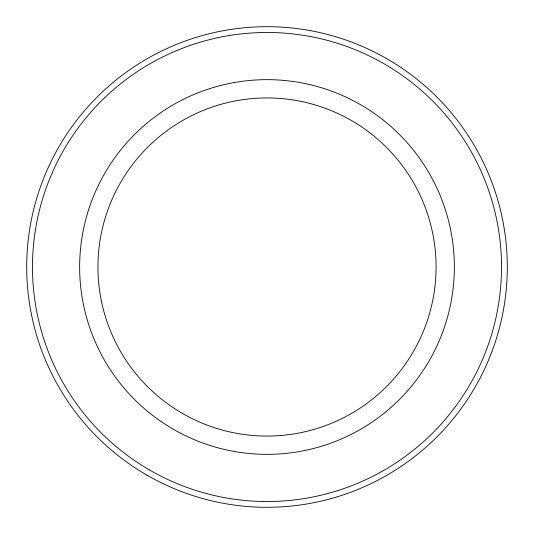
<?xml version="1.0" encoding="UTF-8"?>
<svg xmlns="http://www.w3.org/2000/svg" width="534" height="534" viewBox="0 0 534 534"><rect width="100%" height="100%" fill="white"/><g stroke="black" fill="none" stroke-linecap="round" stroke-linejoin="round"><path stroke-width="0.8" d="M146.85 475.106A240.3 240.3 0 0 0 507.3 267A240.3 240.3 0 0 0 146.85 58.894A240.3 240.3 0 0 0 146.85 475.106M149.74 470.1A234.519 234.519 0 0 0 501.519 267A234.519 234.519 0 0 0 149.74 63.9A234.519 234.519 0 0 0 149.74 470.1M173.323 429.249A187.347 187.347 0 0 0 454.347 267A187.347 187.347 0 0 0 173.323 104.751A187.347 187.347 0 0 0 173.323 429.249M182.468 413.416A169.071 169.071 0 0 0 436.071 267A169.071 169.071 0 0 0 182.468 120.584A169.071 169.071 0 0 0 182.468 413.416"/></g></svg>
